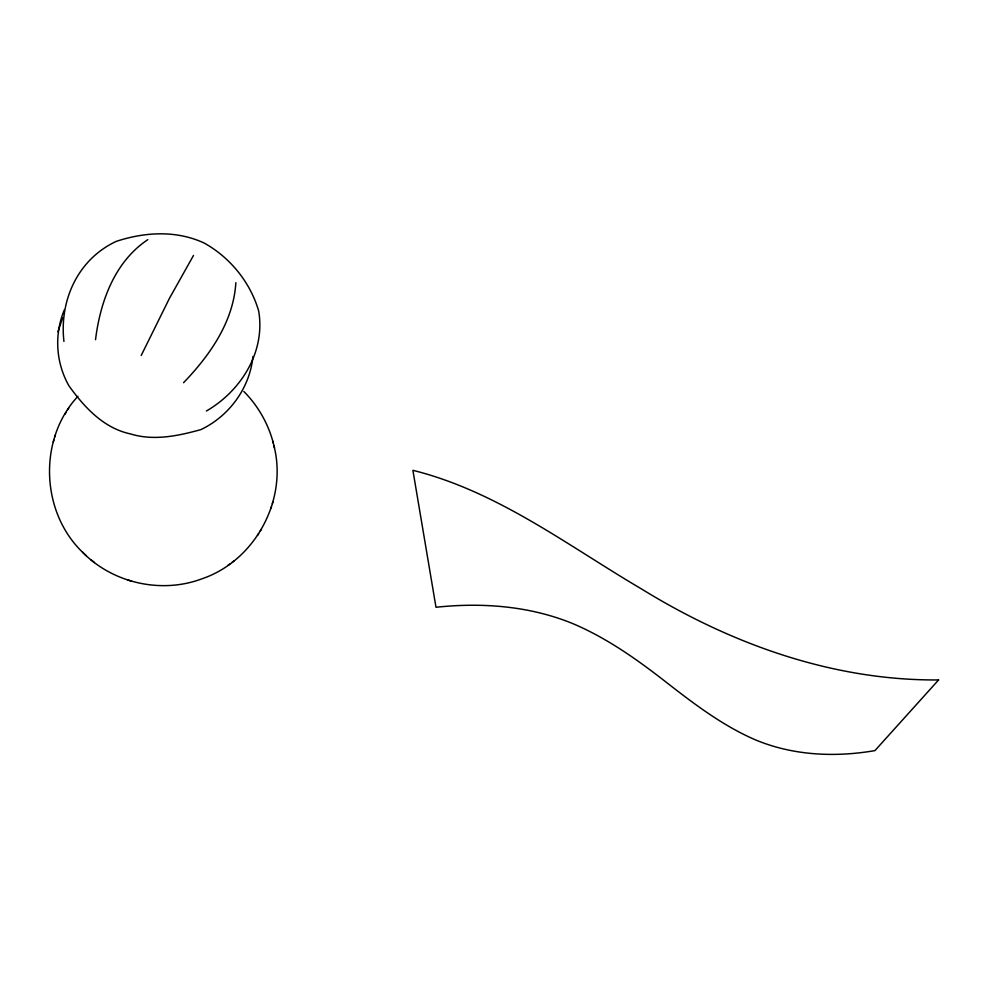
<?xml version="1.0" encoding="UTF-8"?>
<svg xmlns="http://www.w3.org/2000/svg" width="988" height="988" viewBox="0 0 988 988"><rect width="100%" height="100%" fill="white"/><g stroke="black" fill="none" stroke-linecap="round" stroke-linejoin="round"><path stroke-width="1.48" d="M63.936 341.416C59.218 300.414 77.904 259.214 116.238 241.381C144.878 231.945 176.383 230.093 204.257 243.085C230.253 257.596 250.335 282.37 258.671 310.998C265.636 351.851 241.035 390.952 206.381 411.02M252.94 356.52C249.841 387.938 229.401 415.936 200.972 429.582C178.099 435.943 153.733 441.093 130.404 433.905C103.518 428.125 84.289 407.192 68.901 385.777C55.834 362.596 54.068 334.537 64.306 309.948M235.848 282.679C233.514 321.73 209.864 355.371 183.558 382.714M95.527 339.699C100.196 301.723 114.67 261.684 147.817 239.664M77.929 396.299C37.569 439.536 40.767 513.637 84.029 553.613M82.473 552.119C112.756 583.204 161.501 594.109 202.108 578.746C255.04 560.776 287.78 500.052 273.985 445.971M53.278 441.957L53.883 439.993M54.797 437.005L55.402 435.029M270.897 508.548L271.502 506.572M272.416 503.584L273.009 501.632M57.946 331.77L62.577 317.852M141.21 355.47L169.43 298.364L193.512 255.435M64.887 414.305L65.986 412.564M67.641 409.909L68.74 408.168M257.547 535.422L258.646 533.681M260.313 531.025L261.412 529.284M228.018 565.346L229.661 564.136M232.106 562.32L233.786 561.073M127.415 579.882L129.28 580.45M129.514 580.524L131.602 581.166M90.97 559.826L92.674 561.159M92.909 561.357L94.44 562.555M84.869 554.416L86.289 555.775M243.814 391.458C259.177 406.858 269.946 426.742 274.491 448.009M272.824 441.216L273.293 443.18M938.6 679.942L874.936 750.608C834.724 757.537 792.537 755.585 754.634 739.518C722.351 725.39 694.156 703.975 666.517 682.461C637.408 659.737 607.04 638.112 572.867 623.638C529.642 605.916 482.119 602.347 435.992 607.262L412.898 470.325C497.594 491.394 567.853 545.672 641.854 589.169C730.922 643.978 833.032 680.794 938.6 679.942"/></g></svg>
